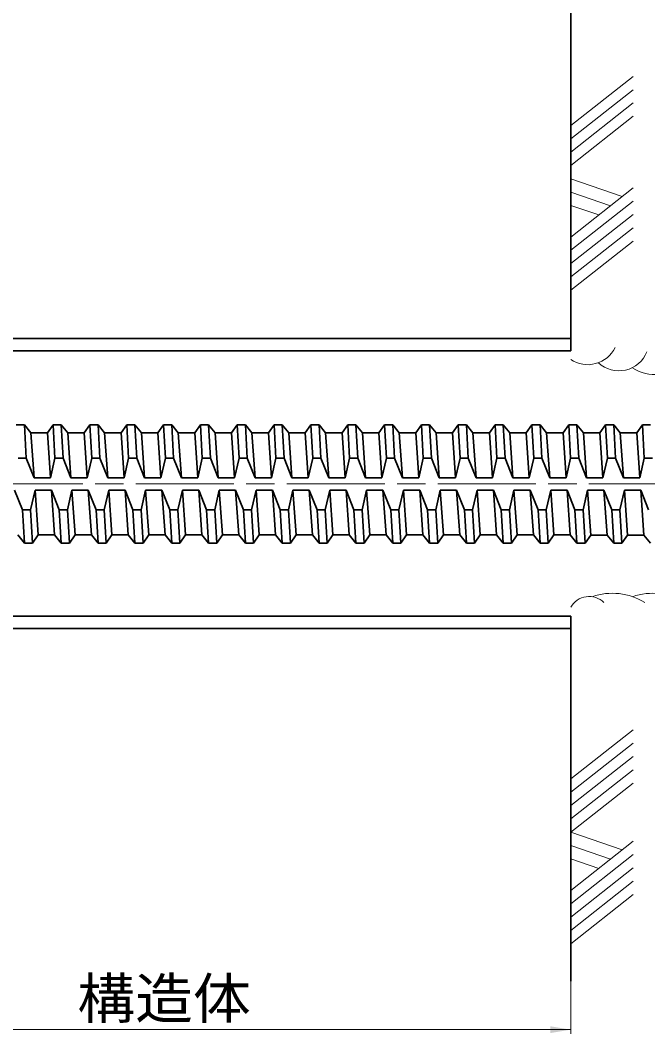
# Model space of a CAD drawing. Units: millimetres at full size, sheet at 1:2; details may follow other scales. Extents: x 1986 to 3668, y 918 to 2106.
# Drawn here: x 2364.8 to 2518.5, y 1644.2 to 1892.5 of the extents above; entities that cross this region are included whole.
import ezdxf
from ezdxf.enums import TextEntityAlignment as Align

# ---------------------------------------------------------------- set-up
doc = ezdxf.new("R2010")
doc.units = ezdxf.units.MM
doc.header["$LTSCALE"] = 2
doc.linetypes.add('CHAIN', pattern=[18.5, 12, -1.5, 3.5, -1.5])
for name, color, linetype, lineweight in [('1外形線', 7, 'Continuous', 35), ('2細い実線', 3, 'Continuous', 20), ('4中心線', 1, 'CHAIN', 15), ('6寸法線', 4, 'Continuous', 13)]:
    doc.layers.add(name, color=color, linetype=linetype, lineweight=lineweight)
doc.styles.add('ＭＳ Ｐゴシック', font='')
doc.styles.get('ＭＳ Ｐゴシック').set_extended_font_data('MS PGothic')

# ---------------------------------------------------------------- blocks, each defined once
blk = doc.blocks.new('filled_arrow')
at = {"color": 0, "linetype": 'Continuous', "lineweight": -2}
blk.add_solid([(7.5, 1.25), (0, 0), (7.5, -1.25)], dxfattribs=at)

msp = doc.modelspace()

# ---------------------------------------------------------------- linework, layer by layer
at = {"layer": '1外形線'}
for p, q in [((2499.636, 1811.533), (2499.636, 1909.181)), ((2499.637, 1814.533), (2300.398, 1814.539)), ((2499.636, 1811.533), (2300.398, 1811.539)), ((2365.776, 1793.423), (2363.776, 1793.424)), ((2365.776, 1793.423), (2367.393, 1791.424)), ((2366.252, 1785.261), (2365.776, 1793.423)), ((2372.8, 1793.424), (2371.407, 1791.423)), ((2374.8, 1793.423), (2372.8, 1793.424)), ((2373.275, 1785.261), (2372.8, 1793.424)), ((2374.8, 1793.423), (2376.417, 1791.423)), ((2375.275, 1785.261), (2374.8, 1793.423)), ((2381.824, 1793.423), (2380.431, 1791.424)), ((2382.299, 1785.261), (2381.824, 1793.423)), ((2383.824, 1793.423), (2381.824, 1793.423)), ((2383.824, 1793.423), (2385.441, 1791.422)), ((2384.299, 1785.261), (2383.824, 1793.423)), ((2390.848, 1793.423), (2389.455, 1791.423)), ((2391.323, 1785.261), (2390.848, 1793.423)), ((2392.847, 1793.423), (2390.848, 1793.423)), ((2392.847, 1793.423), (2394.465, 1791.423)), ((2393.323, 1785.261), (2392.847, 1793.423)), ((2399.871, 1793.423), (2398.478, 1791.423)), ((2400.347, 1785.261), (2399.871, 1793.423)), ((2401.871, 1793.423), (2399.871, 1793.423)), ((2401.871, 1793.423), (2403.488, 1791.423)), ((2402.347, 1785.26), (2401.871, 1793.423)), ((2408.895, 1793.423), (2407.502, 1791.423)), ((2409.371, 1785.261), (2408.895, 1793.423)), ((2410.896, 1793.423), (2408.895, 1793.423)), ((2411.371, 1785.26), (2410.895, 1793.422)), ((2410.896, 1793.423), (2412.512, 1791.423)), ((2417.919, 1793.423), (2416.526, 1791.422)), ((2418.395, 1785.261), (2417.919, 1793.423)), ((2419.919, 1793.422), (2417.919, 1793.423)), ((2419.919, 1793.422), (2421.536, 1791.422)), ((2420.395, 1785.26), (2419.919, 1793.422)), ((2426.943, 1793.422), (2425.55, 1791.422)), ((2428.943, 1793.422), (2426.943, 1793.422)), ((2427.418, 1785.26), (2426.943, 1793.422)), ((2428.943, 1793.422), (2430.56, 1791.422)), ((2429.418, 1785.26), (2428.943, 1793.422)), ((2435.967, 1793.422), (2434.574, 1791.422)), ((2436.442, 1785.26), (2435.967, 1793.422)), ((2437.967, 1793.422), (2435.967, 1793.422)), ((2437.967, 1793.422), (2439.584, 1791.421)), ((2438.442, 1785.26), (2437.967, 1793.422)), ((2444.991, 1793.422), (2443.598, 1791.422)), ((2445.466, 1785.26), (2444.991, 1793.422)), ((2446.99, 1793.421), (2444.991, 1793.422)), ((2446.99, 1793.421), (2448.608, 1791.422)), ((2447.466, 1785.259), (2446.99, 1793.421)), ((2454.014, 1793.422), (2452.621, 1791.421)), ((2454.49, 1785.259), (2454.014, 1793.422)), ((2456.014, 1793.421), (2454.014, 1793.422)), ((2456.014, 1793.421), (2457.631, 1791.421)), ((2456.49, 1785.259), (2456.014, 1793.421)), ((2463.038, 1793.421), (2461.645, 1791.421)), ((2465.039, 1793.422), (2463.038, 1793.421)), ((2463.514, 1785.259), (2463.038, 1793.421)), ((2465.514, 1785.259), (2465.038, 1793.421)), ((2465.039, 1793.422), (2466.655, 1791.421)), ((2472.062, 1793.421), (2470.669, 1791.421)), ((2472.538, 1785.259), (2472.062, 1793.421)), ((2474.062, 1793.421), (2472.062, 1793.421)), ((2474.062, 1793.421), (2475.679, 1791.421)), ((2474.538, 1785.259), (2474.062, 1793.421)), ((2481.086, 1793.421), (2479.693, 1791.421)), ((2483.086, 1793.421), (2481.086, 1793.421)), ((2481.561, 1785.259), (2481.086, 1793.421)), ((2483.086, 1793.421), (2484.703, 1791.421)), ((2483.561, 1785.258), (2483.086, 1793.421)), ((2490.11, 1793.421), (2488.717, 1791.421)), ((2490.585, 1785.259), (2490.11, 1793.421)), ((2492.11, 1793.42), (2490.11, 1793.421)), ((2492.11, 1793.42), (2493.727, 1791.419)), ((2492.585, 1785.258), (2492.11, 1793.42)), ((2499.134, 1793.42), (2497.741, 1791.42)), ((2499.609, 1785.258), (2499.134, 1793.42)), ((2501.133, 1793.42), (2499.134, 1793.42)), ((2501.609, 1785.258), (2501.133, 1793.42)), ((2501.133, 1793.42), (2502.751, 1791.42)), ((2508.157, 1793.42), (2506.764, 1791.42)), ((2508.633, 1785.258), (2508.157, 1793.42)), ((2510.157, 1793.42), (2508.157, 1793.42)), ((2510.633, 1785.258), (2510.157, 1793.42)), ((2510.157, 1793.42), (2511.774, 1791.42)), ((2517.181, 1793.42), (2515.788, 1791.42)), ((2517.657, 1785.258), (2517.181, 1793.42)), ((2519.181, 1793.42), (2517.181, 1793.42)), ((2371.407, 1791.423), (2367.393, 1791.424)), ((2368.157, 1780.412), (2367.393, 1791.424)), ((2372.171, 1780.412), (2371.407, 1791.423)), ((2380.431, 1791.424), (2376.417, 1791.423)), ((2377.181, 1780.411), (2376.417, 1791.423)), ((2381.195, 1780.412), (2380.431, 1791.424)), ((2389.454, 1791.423), (2385.441, 1791.423)), ((2386.205, 1780.411), (2385.441, 1791.422)), ((2390.219, 1780.411), (2389.455, 1791.423)), ((2398.478, 1791.423), (2394.465, 1791.423)), ((2395.229, 1780.411), (2394.465, 1791.423)), ((2399.243, 1780.411), (2398.478, 1791.423)), ((2407.502, 1791.423), (2403.488, 1791.423)), ((2404.253, 1780.411), (2403.488, 1791.423)), ((2408.266, 1780.411), (2407.502, 1791.423)), ((2416.526, 1791.422), (2412.512, 1791.423)), ((2413.277, 1780.41), (2412.512, 1791.423)), ((2417.29, 1780.41), (2416.526, 1791.422)), ((2425.55, 1791.422), (2421.536, 1791.422)), ((2422.3, 1780.41), (2421.536, 1791.422)), ((2426.314, 1780.41), (2425.55, 1791.421)), ((2431.324, 1780.41), (2430.56, 1791.422)), ((2434.574, 1791.422), (2430.56, 1791.422)), ((2435.338, 1780.41), (2434.574, 1791.422)), ((2443.597, 1791.422), (2439.584, 1791.422)), ((2440.348, 1780.41), (2439.584, 1791.421)), ((2444.362, 1780.41), (2443.598, 1791.422)), ((2452.621, 1791.421), (2448.608, 1791.422)), ((2449.372, 1780.41), (2448.608, 1791.422)), ((2453.386, 1780.409), (2452.621, 1791.421)), ((2461.645, 1791.421), (2457.631, 1791.421)), ((2458.396, 1780.409), (2457.631, 1791.421)), ((2462.409, 1780.41), (2461.645, 1791.421)), ((2470.669, 1791.421), (2466.655, 1791.421)), ((2467.42, 1780.409), (2466.655, 1791.421)), ((2471.433, 1780.409), (2470.669, 1791.421)), ((2479.693, 1791.421), (2475.679, 1791.421)), ((2476.443, 1780.409), (2475.679, 1791.421)), ((2480.457, 1780.409), (2479.693, 1791.42)), ((2485.467, 1780.409), (2484.703, 1791.421)), ((2488.717, 1791.421), (2484.703, 1791.421)), ((2489.481, 1780.409), (2488.717, 1791.421)), ((2497.74, 1791.42), (2493.727, 1791.42)), ((2494.491, 1780.409), (2493.727, 1791.419)), ((2498.505, 1780.408), (2497.741, 1791.42)), ((2503.515, 1780.408), (2502.751, 1791.42)), ((2506.764, 1791.42), (2502.751, 1791.42)), ((2507.529, 1780.408), (2506.764, 1791.42)), ((2512.539, 1780.408), (2511.774, 1791.42)), ((2515.788, 1791.42), (2511.774, 1791.42)), ((2516.552, 1780.408), (2515.788, 1791.42)), ((2364.252, 1785.262), (2366.252, 1785.261)), ((2366.252, 1785.261), (2368.157, 1780.412)), ((2373.275, 1785.261), (2372.171, 1780.412)), ((2373.275, 1785.261), (2375.275, 1785.261)), ((2375.275, 1785.261), (2377.181, 1780.411)), ((2382.299, 1785.261), (2381.195, 1780.412)), ((2382.299, 1785.261), (2384.299, 1785.261)), ((2384.299, 1785.261), (2386.205, 1780.411)), ((2391.323, 1785.261), (2390.219, 1780.411)), ((2391.323, 1785.261), (2393.323, 1785.261)), ((2393.323, 1785.261), (2395.229, 1780.411)), ((2400.347, 1785.261), (2399.243, 1780.411)), ((2400.347, 1785.261), (2402.347, 1785.26)), ((2402.347, 1785.26), (2404.253, 1780.411)), ((2409.371, 1785.261), (2408.266, 1780.411)), ((2409.371, 1785.261), (2411.37, 1785.26)), ((2411.371, 1785.26), (2413.277, 1780.41)), ((2418.395, 1785.261), (2417.29, 1780.41)), ((2418.395, 1785.261), (2420.395, 1785.26)), ((2420.395, 1785.26), (2422.3, 1780.41)), ((2427.418, 1785.26), (2426.314, 1780.41)), ((2427.418, 1785.26), (2429.418, 1785.26)), ((2429.418, 1785.26), (2431.324, 1780.41)), ((2436.442, 1785.26), (2435.338, 1780.41)), ((2436.442, 1785.26), (2438.442, 1785.26)), ((2438.442, 1785.26), (2440.348, 1780.41)), ((2445.466, 1785.26), (2444.362, 1780.41)), ((2445.466, 1785.26), (2447.466, 1785.259)), ((2447.466, 1785.259), (2449.372, 1780.41)), ((2454.49, 1785.259), (2453.386, 1780.409)), ((2454.49, 1785.259), (2456.49, 1785.259)), ((2456.49, 1785.259), (2458.396, 1780.409)), ((2463.514, 1785.259), (2462.409, 1780.41)), ((2463.514, 1785.259), (2465.513, 1785.259)), ((2465.514, 1785.259), (2467.42, 1780.409)), ((2472.538, 1785.259), (2471.433, 1780.409)), ((2472.538, 1785.259), (2474.538, 1785.259)), ((2474.538, 1785.259), (2476.443, 1780.409)), ((2481.561, 1785.259), (2480.457, 1780.409)), ((2481.561, 1785.259), (2483.561, 1785.258)), ((2483.561, 1785.258), (2485.467, 1780.409)), ((2490.585, 1785.259), (2489.481, 1780.409)), ((2490.585, 1785.259), (2492.585, 1785.258)), ((2492.585, 1785.258), (2494.491, 1780.409)), ((2499.609, 1785.258), (2498.505, 1780.408)), ((2499.609, 1785.258), (2501.609, 1785.258)), ((2501.609, 1785.258), (2503.515, 1780.408)), ((2508.633, 1785.258), (2507.529, 1780.408)), ((2508.633, 1785.258), (2510.633, 1785.258)), ((2510.633, 1785.258), (2512.539, 1780.408)), ((2517.657, 1785.258), (2516.552, 1780.408)), ((2517.657, 1785.258), (2519.656, 1785.258)), ((2372.171, 1780.412), (2368.157, 1780.412)), ((2381.195, 1780.412), (2377.181, 1780.411)), ((2390.218, 1780.411), (2386.205, 1780.411)), ((2399.243, 1780.411), (2395.229, 1780.411)), ((2408.266, 1780.411), (2404.253, 1780.411)), ((2417.29, 1780.41), (2413.277, 1780.41)), ((2426.314, 1780.41), (2422.3, 1780.41)), ((2435.338, 1780.41), (2431.324, 1780.41)), ((2444.361, 1780.41), (2440.348, 1780.41)), ((2453.386, 1780.409), (2449.372, 1780.41)), ((2462.409, 1780.41), (2458.396, 1780.409)), ((2471.433, 1780.409), (2467.42, 1780.409)), ((2480.457, 1780.409), (2476.443, 1780.409)), ((2489.481, 1780.409), (2485.467, 1780.409)), ((2498.504, 1780.409), (2494.491, 1780.409)), ((2507.529, 1780.408), (2503.515, 1780.408)), ((2516.552, 1780.408), (2512.539, 1780.408)), ((2365.301, 1772.562), (2363.395, 1777.412)), ((2367.301, 1772.562), (2368.405, 1777.412)), ((2369.169, 1766.424), (2368.405, 1777.412)), ((2372.419, 1777.412), (2368.405, 1777.412)), ((2373.183, 1766.424), (2372.419, 1777.412)), ((2374.325, 1772.561), (2372.419, 1777.411)), ((2376.325, 1772.562), (2377.429, 1777.412)), ((2378.193, 1766.424), (2377.429, 1777.412)), ((2381.442, 1777.411), (2377.429, 1777.412)), ((2382.207, 1766.424), (2381.442, 1777.411)), ((2383.348, 1772.561), (2381.442, 1777.411)), ((2385.348, 1772.562), (2386.453, 1777.412)), ((2390.466, 1777.412), (2386.453, 1777.412)), ((2387.217, 1766.424), (2386.453, 1777.411)), ((2391.231, 1766.423), (2390.467, 1777.411)), ((2392.372, 1772.561), (2390.467, 1777.411)), ((2394.372, 1772.561), (2395.476, 1777.411)), ((2396.241, 1766.423), (2395.476, 1777.411)), ((2399.49, 1777.41), (2395.476, 1777.411)), ((2400.255, 1766.423), (2399.49, 1777.41)), ((2401.396, 1772.561), (2399.49, 1777.41)), ((2403.396, 1772.561), (2404.5, 1777.41)), ((2408.514, 1777.411), (2404.5, 1777.41)), ((2405.265, 1766.423), (2404.501, 1777.411)), ((2409.278, 1766.423), (2408.514, 1777.411)), ((2410.42, 1772.56), (2408.514, 1777.411)), ((2412.42, 1772.561), (2413.524, 1777.41)), ((2417.538, 1777.411), (2413.524, 1777.41)), ((2414.288, 1766.423), (2413.524, 1777.41)), ((2418.302, 1766.423), (2417.538, 1777.411)), ((2419.444, 1772.56), (2417.538, 1777.411)), ((2421.444, 1772.561), (2422.548, 1777.41)), ((2426.562, 1777.411), (2422.548, 1777.41)), ((2423.312, 1766.422), (2422.548, 1777.41)), ((2427.326, 1766.423), (2426.562, 1777.411)), ((2428.468, 1772.56), (2426.562, 1777.41)), ((2430.468, 1772.561), (2431.572, 1777.411)), ((2432.336, 1766.422), (2431.572, 1777.411)), ((2435.585, 1777.409), (2431.572, 1777.411)), ((2436.35, 1766.422), (2435.585, 1777.409)), ((2437.491, 1772.56), (2435.585, 1777.409)), ((2439.491, 1772.561), (2440.596, 1777.41)), ((2444.609, 1777.41), (2440.596, 1777.41)), ((2441.36, 1766.422), (2440.596, 1777.409)), ((2445.374, 1766.422), (2444.609, 1777.41)), ((2446.515, 1772.559), (2444.609, 1777.41)), ((2448.515, 1772.56), (2449.619, 1777.41)), ((2450.384, 1766.422), (2449.619, 1777.41)), ((2453.633, 1777.409), (2449.619, 1777.41)), ((2454.398, 1766.422), (2453.633, 1777.409)), ((2455.539, 1772.559), (2453.633, 1777.409)), ((2457.539, 1772.56), (2458.643, 1777.409)), ((2462.657, 1777.41), (2458.643, 1777.409)), ((2459.408, 1766.422), (2458.644, 1777.41)), ((2463.421, 1766.421), (2462.657, 1777.41)), ((2464.563, 1772.559), (2462.657, 1777.41)), ((2466.563, 1772.56), (2467.667, 1777.409)), ((2471.681, 1777.41), (2467.667, 1777.409)), ((2468.431, 1766.421), (2467.667, 1777.409)), ((2472.445, 1766.421), (2471.681, 1777.41)), ((2473.587, 1772.559), (2471.681, 1777.41)), ((2475.587, 1772.56), (2476.691, 1777.409)), ((2477.455, 1766.421), (2476.691, 1777.409)), ((2480.705, 1777.409), (2476.691, 1777.409)), ((2481.469, 1766.421), (2480.705, 1777.409)), ((2482.61, 1772.558), (2480.705, 1777.408)), ((2484.611, 1772.559), (2485.715, 1777.409)), ((2486.479, 1766.421), (2485.715, 1777.409)), ((2489.728, 1777.408), (2485.715, 1777.409)), ((2490.493, 1766.421), (2489.728, 1777.408)), ((2491.634, 1772.558), (2489.728, 1777.408)), ((2493.634, 1772.559), (2494.739, 1777.409)), ((2498.752, 1777.409), (2494.739, 1777.409)), ((2495.503, 1766.421), (2494.739, 1777.408)), ((2500.658, 1772.558), (2498.752, 1777.409)), ((2499.517, 1766.421), (2498.752, 1777.409)), ((2502.658, 1772.559), (2503.762, 1777.409)), ((2507.776, 1777.407), (2503.762, 1777.409)), ((2504.526, 1766.42), (2503.762, 1777.409)), ((2509.682, 1772.558), (2507.776, 1777.407)), ((2508.541, 1766.42), (2507.776, 1777.407)), ((2511.682, 1772.559), (2512.786, 1777.407)), ((2516.8, 1777.408), (2512.786, 1777.407)), ((2513.551, 1766.42), (2512.787, 1777.408)), ((2518.706, 1772.558), (2516.8, 1777.408)), ((2517.564, 1766.42), (2516.8, 1777.408)), ((2365.776, 1764.424), (2365.301, 1772.562)), ((2365.301, 1772.562), (2367.301, 1772.562)), ((2367.775, 1764.424), (2367.301, 1772.562)), ((2374.325, 1772.561), (2376.324, 1772.562)), ((2374.8, 1764.424), (2374.325, 1772.561)), ((2376.799, 1764.423), (2376.324, 1772.562)), ((2383.348, 1772.561), (2385.348, 1772.562)), ((2383.823, 1764.423), (2383.348, 1772.561)), ((2385.823, 1764.423), (2385.348, 1772.562)), ((2392.848, 1764.423), (2392.372, 1772.561)), ((2392.372, 1772.561), (2394.372, 1772.561)), ((2394.847, 1764.423), (2394.372, 1772.561)), ((2401.871, 1764.423), (2401.396, 1772.561)), ((2401.396, 1772.561), (2403.396, 1772.561)), ((2403.871, 1764.423), (2403.396, 1772.561)), ((2410.42, 1772.56), (2412.42, 1772.561)), ((2410.895, 1764.423), (2410.42, 1772.56)), ((2412.895, 1764.422), (2412.42, 1772.561)), ((2419.444, 1772.56), (2421.444, 1772.561)), ((2419.919, 1764.422), (2419.444, 1772.56)), ((2421.918, 1764.422), (2421.444, 1772.561)), ((2428.468, 1772.56), (2430.467, 1772.561)), ((2428.943, 1764.422), (2428.468, 1772.56)), ((2430.942, 1764.422), (2430.467, 1772.561)), ((2437.491, 1772.56), (2439.491, 1772.561)), ((2437.966, 1764.422), (2437.491, 1772.56)), ((2439.966, 1764.422), (2439.491, 1772.561)), ((2446.515, 1772.559), (2448.515, 1772.56)), ((2446.991, 1764.421), (2446.515, 1772.559)), ((2448.99, 1764.421), (2448.515, 1772.56)), ((2455.539, 1772.559), (2457.539, 1772.56)), ((2456.014, 1764.422), (2455.539, 1772.559)), ((2458.014, 1764.421), (2457.539, 1772.56)), ((2464.563, 1772.559), (2466.563, 1772.56)), ((2465.038, 1764.421), (2464.563, 1772.559)), ((2467.038, 1764.421), (2466.563, 1772.56)), ((2473.587, 1772.559), (2475.587, 1772.56)), ((2474.062, 1764.421), (2473.587, 1772.559)), ((2476.061, 1764.421), (2475.587, 1772.56)), ((2482.61, 1772.558), (2484.61, 1772.559)), ((2483.086, 1764.421), (2482.61, 1772.558)), ((2485.085, 1764.421), (2484.61, 1772.559)), ((2491.634, 1772.558), (2493.634, 1772.559)), ((2492.109, 1764.421), (2491.634, 1772.558)), ((2494.109, 1764.42), (2493.634, 1772.559)), ((2500.658, 1772.558), (2502.658, 1772.559)), ((2501.134, 1764.42), (2500.658, 1772.558)), ((2503.133, 1764.42), (2502.658, 1772.559)), ((2509.682, 1772.558), (2511.682, 1772.559)), ((2510.157, 1764.42), (2509.682, 1772.558)), ((2512.157, 1764.42), (2511.682, 1772.559)), ((2365.776, 1764.424), (2364.159, 1766.424)), ((2367.775, 1764.424), (2369.169, 1766.424)), ((2373.183, 1766.424), (2369.169, 1766.424)), ((2374.8, 1764.424), (2373.183, 1766.424)), ((2376.799, 1764.423), (2378.193, 1766.424)), ((2382.207, 1766.424), (2378.193, 1766.424)), ((2383.823, 1764.423), (2382.207, 1766.424)), ((2385.823, 1764.423), (2387.217, 1766.424)), ((2391.231, 1766.423), (2387.217, 1766.424)), ((2392.848, 1764.423), (2391.231, 1766.423)), ((2394.847, 1764.423), (2396.241, 1766.423)), ((2400.255, 1766.423), (2396.241, 1766.423)), ((2401.871, 1764.423), (2400.255, 1766.423)), ((2403.871, 1764.423), (2405.265, 1766.423)), ((2409.278, 1766.423), (2405.265, 1766.423)), ((2410.895, 1764.423), (2409.278, 1766.423)), ((2412.895, 1764.422), (2414.288, 1766.423)), ((2418.302, 1766.423), (2414.288, 1766.423)), ((2419.919, 1764.422), (2418.302, 1766.423)), ((2421.918, 1764.422), (2423.312, 1766.422)), ((2427.326, 1766.423), (2423.312, 1766.422)), ((2428.943, 1764.422), (2427.326, 1766.423)), ((2430.942, 1764.422), (2432.336, 1766.422)), ((2436.35, 1766.422), (2432.336, 1766.422)), ((2437.966, 1764.422), (2436.35, 1766.422)), ((2439.966, 1764.422), (2441.36, 1766.422)), ((2445.374, 1766.422), (2441.36, 1766.422)), ((2446.991, 1764.421), (2445.374, 1766.422)), ((2448.99, 1764.421), (2450.384, 1766.422)), ((2454.398, 1766.422), (2450.384, 1766.422)), ((2456.014, 1764.422), (2454.398, 1766.422)), ((2458.014, 1764.421), (2459.408, 1766.422)), ((2463.421, 1766.421), (2459.408, 1766.422)), ((2465.038, 1764.421), (2463.421, 1766.421)), ((2467.038, 1764.421), (2468.431, 1766.421)), ((2472.445, 1766.421), (2468.431, 1766.421)), ((2474.062, 1764.421), (2472.445, 1766.421)), ((2476.061, 1764.421), (2477.455, 1766.421)), ((2481.469, 1766.421), (2477.455, 1766.421)), ((2483.086, 1764.421), (2481.469, 1766.421)), ((2485.085, 1764.421), (2486.479, 1766.421)), ((2490.493, 1766.421), (2486.479, 1766.421)), ((2492.109, 1764.421), (2490.493, 1766.421)), ((2494.109, 1764.42), (2495.503, 1766.421)), ((2499.517, 1766.421), (2495.503, 1766.421)), ((2501.134, 1764.42), (2499.517, 1766.421)), ((2503.133, 1764.42), (2504.526, 1766.42)), ((2508.541, 1766.42), (2504.526, 1766.42)), ((2510.157, 1764.42), (2508.541, 1766.42)), ((2512.157, 1764.42), (2513.551, 1766.42)), ((2517.564, 1766.42), (2513.551, 1766.42)), ((2519.181, 1764.42), (2517.564, 1766.42)), ((2367.775, 1764.424), (2365.776, 1764.424)), ((2376.799, 1764.423), (2374.8, 1764.424)), ((2385.823, 1764.423), (2383.823, 1764.423)), ((2394.847, 1764.423), (2392.848, 1764.423)), ((2403.871, 1764.423), (2401.871, 1764.423)), ((2412.895, 1764.422), (2410.895, 1764.423)), ((2421.918, 1764.422), (2419.919, 1764.422)), ((2430.942, 1764.422), (2428.943, 1764.422)), ((2439.966, 1764.422), (2437.966, 1764.422)), ((2448.99, 1764.421), (2446.991, 1764.421)), ((2458.014, 1764.421), (2456.014, 1764.422)), ((2467.038, 1764.421), (2465.038, 1764.421)), ((2476.061, 1764.421), (2474.062, 1764.421)), ((2485.085, 1764.421), (2483.086, 1764.421)), ((2494.109, 1764.42), (2492.109, 1764.421)), ((2503.133, 1764.42), (2501.134, 1764.42)), ((2512.157, 1764.42), (2510.157, 1764.42)), ((2499.634, 1746.533), (2300.396, 1746.539)), ((2499.63, 1657.079), (2499.632, 1746.533)), ((2499.634, 1743.533), (2300.396, 1743.539))]:
    msp.add_line(p, q, dxfattribs=at)
at = {"layer": '2細い実線'}
for p, q in [((2499.636, 1866.734), (2514.931, 1878.778)), ((2499.635, 1863.473), (2514.931, 1875.518)), ((2499.635, 1860.213), (2514.931, 1872.256)), ((2499.635, 1856.953), (2514.93, 1868.997)), ((2512.265, 1849.367), (2499.635, 1853.692)), ((2499.635, 1839.422), (2514.93, 1851.465)), ((2509.38, 1847.095), (2499.635, 1850.432)), ((2499.635, 1836.162), (2514.93, 1848.205)), ((2499.634, 1832.9), (2514.929, 1844.945)), ((2506.494, 1844.822), (2499.636, 1847.172)), ((2499.634, 1829.64), (2514.929, 1841.684)), ((2499.635, 1826.38), (2514.93, 1838.424)), ((2499.632, 1706.654), (2514.927, 1718.698)), ((2499.631, 1703.393), (2514.926, 1715.437)), ((2499.632, 1700.134), (2514.926, 1712.177)), ((2499.631, 1696.872), (2514.926, 1708.917)), ((2499.631, 1693.612), (2514.926, 1705.656)), ((2512.261, 1689.288), (2499.631, 1693.612)), ((2499.631, 1679.342), (2514.926, 1691.385)), ((2509.375, 1687.015), (2499.632, 1690.352)), ((2499.631, 1676.081), (2514.926, 1688.125)), ((2506.489, 1684.743), (2499.631, 1687.091)), ((2499.631, 1672.821), (2514.925, 1684.864)), ((2499.631, 1669.561), (2514.925, 1681.604)), ((2499.63, 1666.3), (2514.925, 1678.343))]:
    msp.add_line(p, q, dxfattribs=at)
for centre, radius, start, end in [((2503.764, 1815.591), 7.453, 236.34325, 334.18787), ((2511.427, 1814.002), 7.354, 226.99882, 338.60952), ((2520.073, 1815.108), 9.363, 236.29836, 317.16495), ((2504.155, 1746.169), 5.189, 45.9526, 150.66553), ((2509.824, 1737.201), 14.948, 58.00506, 109.39786), ((2519.754, 1737.202), 14.948, 58.00506, 109.39786)]:
    msp.add_arc(centre, radius, start, end, dxfattribs=at)
at = {"layer": '4中心線'}
msp.add_line((3564.089, 1778.919), (2120.991, 1778.919), dxfattribs=at)
at = {"layer": '6寸法線'}
for p, q in [((2499.624, 1656.998), (2499.624, 1644.241)), ((2300.386, 1645.241), (2499.624, 1645.241))]:
    msp.add_line(p, q, dxfattribs=at)

# ---------------------------------------------------------------- block references
at = {"layer": '6寸法線', "xscale": 0.667, "yscale": 0.667, "rotation": 180}
msp.add_blockref('filled_arrow', (2499.624, 1645.241), dxfattribs=at)

# ---------------------------------------------------------------- texts
at = {"layer": '6寸法線', "style": 'ＭＳ Ｐゴシック', "width": 1.05}
msp.add_text('構造体', height=9.897, dxfattribs=at).set_placement((2400.005, 1652.888), align=Align.MIDDLE_CENTER)

doc.saveas('drawing.dxf')
